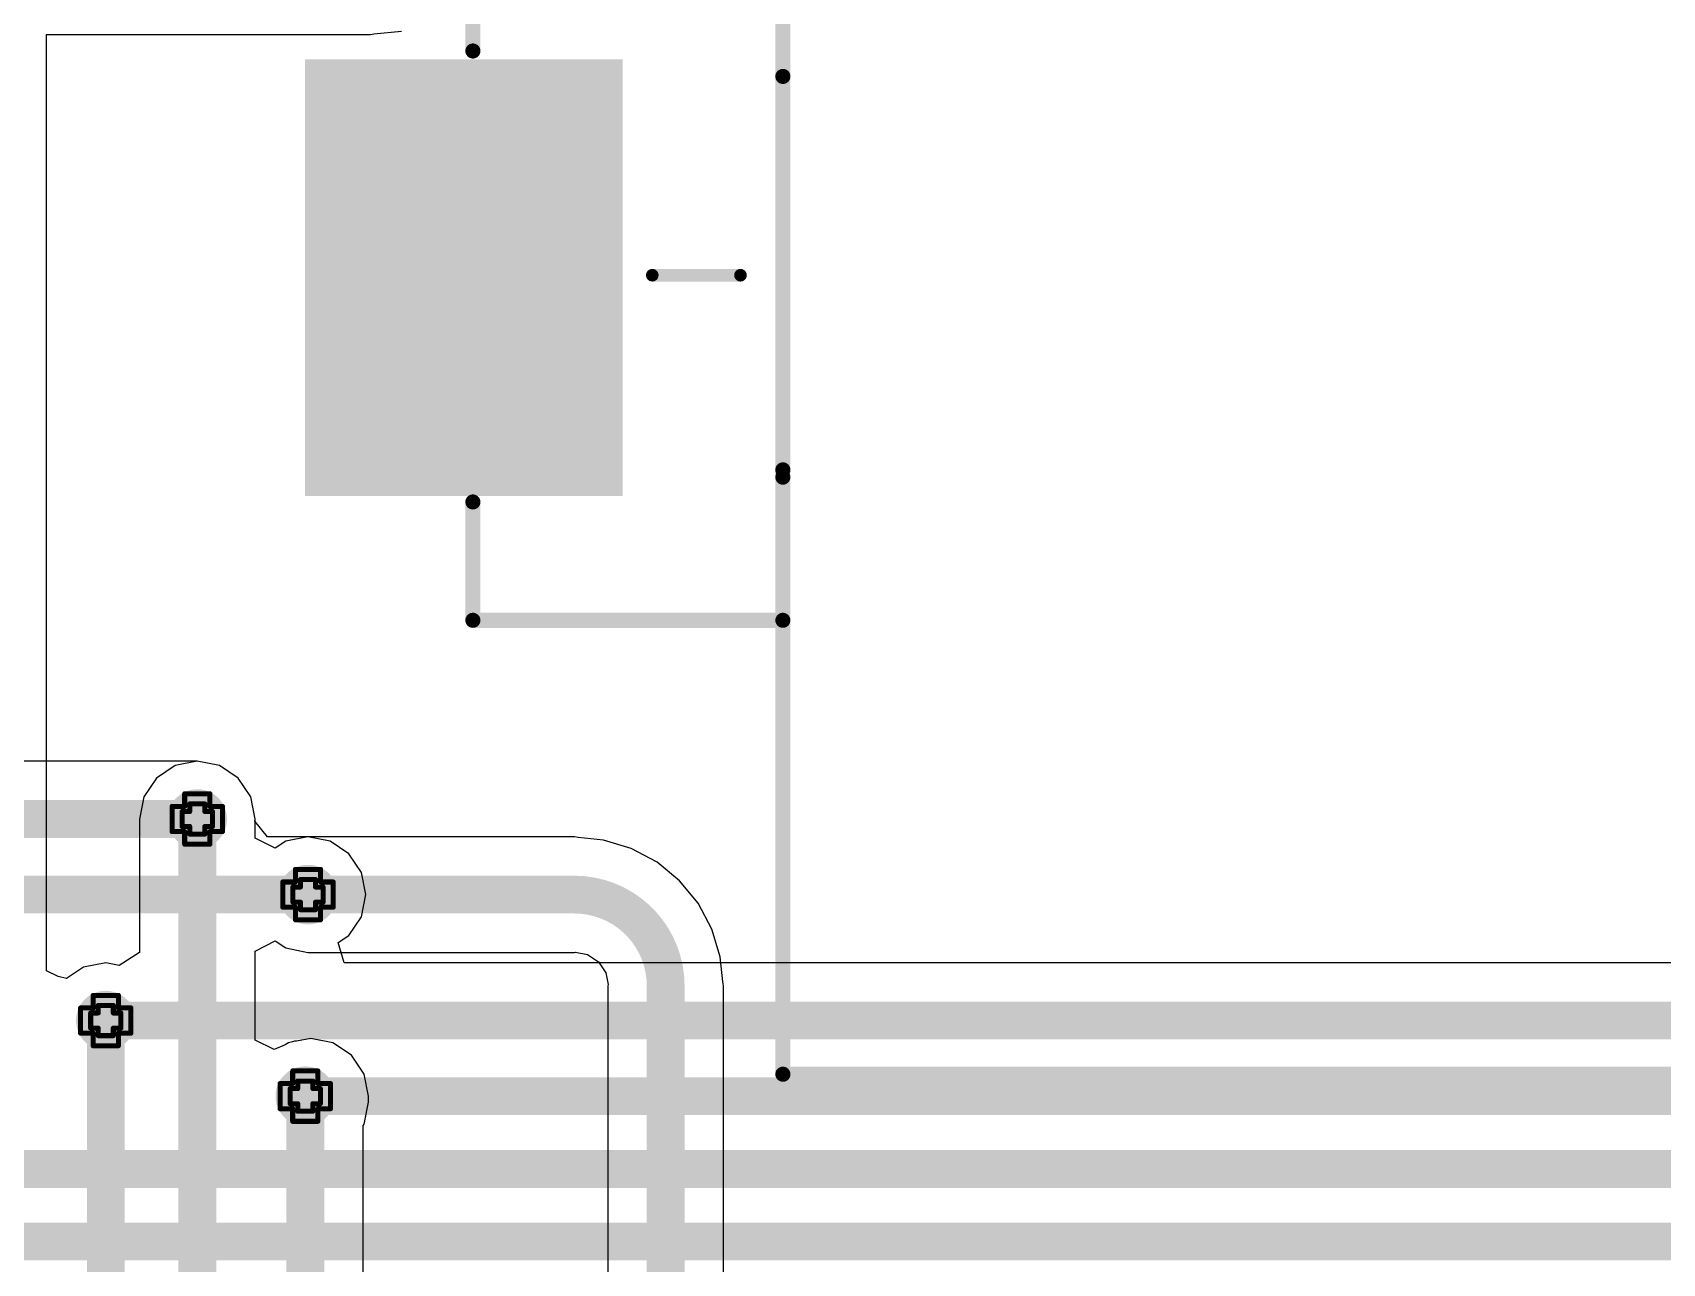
# Model space of a CAD drawing. Header units: inches. Extents: x -3 to 195, y 0 to 199.
# Drawn here: x 1.035 to 1.681, y 2.174 to 2.662 of the extents above; entities that cross this region are included whole.
import ezdxf

# ---------------------------------------------------------------- set-up
doc = ezdxf.new("R2010")
doc.units = ezdxf.units.IN
doc.header["$MEASUREMENT"] = 0
for name, color, linetype in [('Bottom Layer', 5, 'Continuous'), ('Drill Drawing', 1, 'Continuous'), ('Top Layer', 1, 'Continuous'), ('Top Overlay', 2, 'Continuous'), ('Top Paste', 8, 'Continuous'), ('Top Solder', 216, 'Continuous'), ('Via Holes', 16, 'Continuous')]:
    doc.layers.add(name, color=color, linetype=linetype)

# ---------------------------------------------------------------- blocks, each defined once
blk = doc.blocks.new('CR2032_BS_6_1_97')
at = {"layer": 'Top Layer'}
blk.add_hatch(color=1, dxfattribs=at).paths.add_polyline_path([(-0.62992, 0.08268), (-0.51181, 0.08268), (-0.51181, -0.08268), (-0.62992, -0.08268)])
at = {"layer": 'Top Paste'}
blk.add_hatch(color=8, dxfattribs=at).paths.add_polyline_path([(-0.62992, 0.08268), (-0.51181, 0.08268), (-0.51181, -0.08268), (-0.62992, -0.08268)])
at = {"layer": 'Top Solder'}
blk.add_hatch(color=216, dxfattribs=at).paths.add_polyline_path([(-0.63392, 0.08668), (-0.50781, 0.08668), (-0.50781, -0.08668), (-0.63392, -0.08668)])
at = {"layer": 'Top Overlay'}
for points in [[(-0.44431, 0.0799, 0.006, 0.006, 0), (-0.44431, 0.31978, 0.006, 0.006, 0)], [(-0.5673, 0.09, 0.00598, 0.00598, 0), (-0.5673, 0.13962, 0.00598, 0.00598, 0)], [(-0.44431, -0.07916, 0.00598, 0.00598, 0), (-0.44431, 0.0799, 0.00598, 0.00598, 0)], [(-0.49613, 0.001, 0.005, 0.005, 0), (-0.46113, 0.001, 0.005, 0.005, 0)], [(-0.44431, -0.31614, 0.006, 0.006, 0), (-0.44431, -0.07626, 0.006, 0.006, 0)], [(-0.5673, -0.13597, 0.00598, 0.00598, 0), (-0.5673, -0.089, 0.00598, 0.00598, 0)], [(-0.5673, -0.13597, 0.00598, 0.00598, 0), (-0.44432, -0.13597, 0.00598, 0.00598, 0)], [(-0.44431, -0.31614, 0.006, 0.006, 0), (0.43177, -0.31614, 0.006, 0.006, 0)]]:
    blk.add_lwpolyline(points, format="xyseb", dxfattribs=at)
for points in [[(-0.5688, 0.09, 0.00299, 0.00299, 1), (-0.5658, 0.09, 0.00299, 0.00299, 1)], [(-0.44581, 0.0799, 0.003, 0.003, 1), (-0.44281, 0.0799, 0.003, 0.003, 1)], [(-0.44581, 0.0799, 0.00299, 0.00299, 1), (-0.44282, 0.0799, 0.00299, 0.00299, 1)], [(-0.49738, 0.001, 0.0025, 0.0025, 1), (-0.49488, 0.001, 0.0025, 0.0025, 1)], [(-0.46238, 0.001, 0.0025, 0.0025, 1), (-0.45988, 0.001, 0.0025, 0.0025, 1)], [(-0.44581, -0.07626, 0.003, 0.003, 1), (-0.44281, -0.07626, 0.003, 0.003, 1)], [(-0.44581, -0.07916, 0.00299, 0.00299, 1), (-0.44282, -0.07916, 0.00299, 0.00299, 1)], [(-0.5688, -0.089, 0.00299, 0.00299, 1), (-0.5658, -0.089, 0.00299, 0.00299, 1)], [(-0.5688, -0.13597, 0.00299, 0.00299, 1), (-0.5658, -0.13597, 0.00299, 0.00299, 1)], [(-0.5688, -0.13597, 0.00299, 0.00299, 1), (-0.5658, -0.13597, 0.00299, 0.00299, 1)], [(-0.44581, -0.13597, 0.00299, 0.00299, 1), (-0.44282, -0.13597, 0.00299, 0.00299, 1)], [(-0.44581, -0.31614, 0.003, 0.003, 1), (-0.44281, -0.31614, 0.003, 0.003, 1)], [(-0.44581, -0.31614, 0.003, 0.003, 1), (-0.44281, -0.31614, 0.003, 0.003, 1)]]:
    blk.add_lwpolyline(points, format="xyseb", close=True, dxfattribs=at)

msp = doc.modelspace()

# ---------------------------------------------------------------- hatches: boundary and pattern name
at = {"layer": 'Bottom Layer'}
h = msp.add_hatch(color=5, dxfattribs=at)
edge = h.paths.add_edge_path()
edge.add_arc((1.1, 2.35), 0.01181, 0, 360)
h = msp.add_hatch(color=5, dxfattribs=at)
edge = h.paths.add_edge_path()
edge.add_arc((1.14392, 2.32), 0.01181, 0, 360)
h = msp.add_hatch(color=5, dxfattribs=at)
edge = h.paths.add_edge_path()
edge.add_arc((1.06369, 2.27), 0.01181, 0, 360)
h = msp.add_hatch(color=5, dxfattribs=at)
edge = h.paths.add_edge_path()
edge.add_arc((1.14285, 2.24), 0.01181, 0, 360)
at = {"layer": 'Top Layer'}
h = msp.add_hatch(color=1, dxfattribs=at)
edge = h.paths.add_edge_path()
edge.add_arc((1.1, 2.35), 0.01181, 0, 360)
h = msp.add_hatch(color=1, dxfattribs=at)
edge = h.paths.add_edge_path()
edge.add_arc((1.14392, 2.32), 0.01181, 0, 360)
h = msp.add_hatch(color=1, dxfattribs=at)
edge = h.paths.add_edge_path()
edge.add_arc((1.06369, 2.27), 0.01181, 0, 360)
h = msp.add_hatch(color=1, dxfattribs=at)
edge = h.paths.add_edge_path()
edge.add_arc((1.14285, 2.24), 0.01181, 0, 360)
at = {"layer": 'Via Holes'}
h = msp.add_hatch(color=7, dxfattribs=at)
edge = h.paths.add_edge_path()
edge.add_arc((1.1, 2.35), 0.00591, 0, 360)
h = msp.add_hatch(color=7, dxfattribs=at)
edge = h.paths.add_edge_path()
edge.add_arc((1.14392, 2.32), 0.00591, 0, 360)
h = msp.add_hatch(color=7, dxfattribs=at)
edge = h.paths.add_edge_path()
edge.add_arc((1.06369, 2.27), 0.00591, 0, 360)
h = msp.add_hatch(color=7, dxfattribs=at)
edge = h.paths.add_edge_path()
edge.add_arc((1.14285, 2.24), 0.00591, 0, 360)

# ---------------------------------------------------------------- linework, layer by layer
at = {"layer": 'Bottom Layer'}
for p, q in [((1.1, 2.37294), (0.84377, 2.37294)), ((1.10878, 2.37119), (1.1, 2.37294)), ((1.11622, 2.36622), (1.10878, 2.37119)), ((1.12119, 2.35878), (1.11622, 2.36622)), ((1.12294, 2.35), (1.12119, 2.35878)), ((1.12277, 2.34912), (1.12294, 2.35)), ((1.12784, 2.34294), (1.12277, 2.34912)), ((1.14392, 2.34294), (1.12784, 2.34294)), ((1.1527, 2.34119), (1.14392, 2.34294)), ((1.16014, 2.33622), (1.1527, 2.34119)), ((1.16512, 2.32878), (1.16014, 2.33622)), ((1.16686, 2.32), (1.16512, 2.32878)), ((1.16512, 2.31122), (1.16686, 2.32)), ((1.16014, 2.30378), (1.16512, 2.31122)), ((1.1559, 2.30094), (1.16014, 2.30378)), ((1.15833, 2.29294), (1.1559, 2.30094)), ((2.03034, 2.29294), (1.15833, 2.29294))]:
    msp.add_line(p, q, dxfattribs=at)
for points in [[(0.84061, 2.35, 0.015, 0.015, 0), (1.1, 2.35, 0.015, 0.015, 0)], [(0.80513, 2.32, 0.015, 0.015, 0), (1.14392, 2.32, 0.015, 0.015, 0)], [(1.06369, 2.27, 0.015, 0.015, 0), (2.03034, 2.27, 0.015, 0.015, 0)], [(1.145, 2.24, 0.015, 0.015, 0), (2.32165, 2.24, 0.015, 0.015, 0)], [(0.86849, 2.2111, 0.015, 0.015, 0), (2.42746, 2.2111, 0.015, 0.015, 0)], [(0.82805, 2.18227, 0.015, 0.015, 0), (2.47282, 2.18227, 0.015, 0.015, 0)]]:
    msp.add_lwpolyline(points, format="xyseb", dxfattribs=at)
for points in [[(1.09625, 2.35, 0.0075, 0.0075, 1), (1.10375, 2.35, 0.0075, 0.0075, 1)], [(1.14017, 2.32, 0.0075, 0.0075, 1), (1.14767, 2.32, 0.0075, 0.0075, 1)], [(1.05994, 2.27, 0.0075, 0.0075, 1), (1.06744, 2.27, 0.0075, 0.0075, 1)], [(1.14125, 2.24, 0.0075, 0.0075, 1), (1.14875, 2.24, 0.0075, 0.0075, 1)]]:
    msp.add_lwpolyline(points, format="xyseb", close=True, dxfattribs=at)
at = {"layer": 'Drill Drawing'}
for points in [[(1.095, 2.355, 0.002, 0.002, 0), (1.095, 2.36, 0.002, 0.002, 0)], [(1.095, 2.36, 0.002, 0.002, 0), (1.105, 2.36, 0.002, 0.002, 0)], [(1.105, 2.355, 0.002, 0.002, 0), (1.105, 2.36, 0.002, 0.002, 0)], [(1.09, 2.345, 0.002, 0.002, 0), (1.09, 2.355, 0.002, 0.002, 0)], [(1.09, 2.355, 0.002, 0.002, 0), (1.095, 2.355, 0.002, 0.002, 0)], [(1.094, 2.347, 0.002, 0.002, 0), (1.094, 2.353, 0.002, 0.002, 0)], [(1.094, 2.353, 0.002, 0.002, 0), (1.097, 2.353, 0.002, 0.002, 0)], [(1.097, 2.353, 0.002, 0.002, 0), (1.097, 2.356, 0.002, 0.002, 0)], [(1.097, 2.356, 0.002, 0.002, 0), (1.103, 2.356, 0.002, 0.002, 0)], [(1.103, 2.353, 0.002, 0.002, 0), (1.103, 2.356, 0.002, 0.002, 0)], [(1.103, 2.353, 0.002, 0.002, 0), (1.106, 2.353, 0.002, 0.002, 0)], [(1.105, 2.355, 0.002, 0.002, 0), (1.11, 2.355, 0.002, 0.002, 0)], [(1.106, 2.347, 0.002, 0.002, 0), (1.106, 2.353, 0.002, 0.002, 0)], [(1.11, 2.345, 0.002, 0.002, 0), (1.11, 2.355, 0.002, 0.002, 0)], [(1.094, 2.347, 0.002, 0.002, 0), (1.097, 2.347, 0.002, 0.002, 0)], [(1.097, 2.344, 0.002, 0.002, 0), (1.097, 2.347, 0.002, 0.002, 0)], [(1.103, 2.347, 0.002, 0.002, 0), (1.106, 2.347, 0.002, 0.002, 0)], [(1.103, 2.344, 0.002, 0.002, 0), (1.103, 2.347, 0.002, 0.002, 0)], [(1.09, 2.345, 0.002, 0.002, 0), (1.095, 2.345, 0.002, 0.002, 0)], [(1.095, 2.34, 0.002, 0.002, 0), (1.095, 2.345, 0.002, 0.002, 0)], [(1.095, 2.34, 0.002, 0.002, 0), (1.105, 2.34, 0.002, 0.002, 0)], [(1.097, 2.344, 0.002, 0.002, 0), (1.103, 2.344, 0.002, 0.002, 0)], [(1.105, 2.345, 0.002, 0.002, 0), (1.11, 2.345, 0.002, 0.002, 0)], [(1.105, 2.34, 0.002, 0.002, 0), (1.105, 2.345, 0.002, 0.002, 0)], [(1.13892, 2.325, 0.002, 0.002, 0), (1.13892, 2.33, 0.002, 0.002, 0)], [(1.13892, 2.33, 0.002, 0.002, 0), (1.14892, 2.33, 0.002, 0.002, 0)], [(1.14892, 2.325, 0.002, 0.002, 0), (1.14892, 2.33, 0.002, 0.002, 0)], [(1.13392, 2.315, 0.002, 0.002, 0), (1.13392, 2.325, 0.002, 0.002, 0)], [(1.13392, 2.325, 0.002, 0.002, 0), (1.13892, 2.325, 0.002, 0.002, 0)], [(1.13792, 2.317, 0.002, 0.002, 0), (1.13792, 2.323, 0.002, 0.002, 0)], [(1.13792, 2.323, 0.002, 0.002, 0), (1.14092, 2.323, 0.002, 0.002, 0)], [(1.14092, 2.323, 0.002, 0.002, 0), (1.14092, 2.326, 0.002, 0.002, 0)], [(1.14092, 2.326, 0.002, 0.002, 0), (1.14692, 2.326, 0.002, 0.002, 0)], [(1.14692, 2.323, 0.002, 0.002, 0), (1.14692, 2.326, 0.002, 0.002, 0)], [(1.14692, 2.323, 0.002, 0.002, 0), (1.14992, 2.323, 0.002, 0.002, 0)], [(1.14892, 2.325, 0.002, 0.002, 0), (1.15392, 2.325, 0.002, 0.002, 0)], [(1.14992, 2.317, 0.002, 0.002, 0), (1.14992, 2.323, 0.002, 0.002, 0)], [(1.15392, 2.315, 0.002, 0.002, 0), (1.15392, 2.325, 0.002, 0.002, 0)], [(1.13392, 2.315, 0.002, 0.002, 0), (1.13892, 2.315, 0.002, 0.002, 0)], [(1.13792, 2.317, 0.002, 0.002, 0), (1.14092, 2.317, 0.002, 0.002, 0)], [(1.13892, 2.31, 0.002, 0.002, 0), (1.13892, 2.315, 0.002, 0.002, 0)], [(1.14092, 2.314, 0.002, 0.002, 0), (1.14092, 2.317, 0.002, 0.002, 0)], [(1.14692, 2.317, 0.002, 0.002, 0), (1.14992, 2.317, 0.002, 0.002, 0)], [(1.14692, 2.314, 0.002, 0.002, 0), (1.14692, 2.317, 0.002, 0.002, 0)], [(1.14892, 2.315, 0.002, 0.002, 0), (1.15392, 2.315, 0.002, 0.002, 0)], [(1.14892, 2.31, 0.002, 0.002, 0), (1.14892, 2.315, 0.002, 0.002, 0)], [(1.13892, 2.31, 0.002, 0.002, 0), (1.14892, 2.31, 0.002, 0.002, 0)], [(1.14092, 2.314, 0.002, 0.002, 0), (1.14692, 2.314, 0.002, 0.002, 0)], [(1.05869, 2.275, 0.002, 0.002, 0), (1.05869, 2.28, 0.002, 0.002, 0)], [(1.05869, 2.28, 0.002, 0.002, 0), (1.06869, 2.28, 0.002, 0.002, 0)], [(1.06069, 2.273, 0.002, 0.002, 0), (1.06069, 2.276, 0.002, 0.002, 0)], [(1.06069, 2.276, 0.002, 0.002, 0), (1.06669, 2.276, 0.002, 0.002, 0)], [(1.06669, 2.273, 0.002, 0.002, 0), (1.06669, 2.276, 0.002, 0.002, 0)], [(1.06869, 2.275, 0.002, 0.002, 0), (1.06869, 2.28, 0.002, 0.002, 0)], [(1.05369, 2.265, 0.002, 0.002, 0), (1.05369, 2.275, 0.002, 0.002, 0)], [(1.05369, 2.275, 0.002, 0.002, 0), (1.05869, 2.275, 0.002, 0.002, 0)], [(1.05769, 2.267, 0.002, 0.002, 0), (1.05769, 2.273, 0.002, 0.002, 0)], [(1.05769, 2.273, 0.002, 0.002, 0), (1.06069, 2.273, 0.002, 0.002, 0)], [(1.06669, 2.273, 0.002, 0.002, 0), (1.06969, 2.273, 0.002, 0.002, 0)], [(1.06869, 2.275, 0.002, 0.002, 0), (1.07369, 2.275, 0.002, 0.002, 0)], [(1.06969, 2.267, 0.002, 0.002, 0), (1.06969, 2.273, 0.002, 0.002, 0)], [(1.07369, 2.265, 0.002, 0.002, 0), (1.07369, 2.275, 0.002, 0.002, 0)], [(1.05369, 2.265, 0.002, 0.002, 0), (1.05869, 2.265, 0.002, 0.002, 0)], [(1.05769, 2.267, 0.002, 0.002, 0), (1.06069, 2.267, 0.002, 0.002, 0)], [(1.05869, 2.26, 0.002, 0.002, 0), (1.05869, 2.265, 0.002, 0.002, 0)], [(1.06069, 2.264, 0.002, 0.002, 0), (1.06069, 2.267, 0.002, 0.002, 0)], [(1.06069, 2.264, 0.002, 0.002, 0), (1.06669, 2.264, 0.002, 0.002, 0)], [(1.06669, 2.267, 0.002, 0.002, 0), (1.06969, 2.267, 0.002, 0.002, 0)], [(1.06669, 2.264, 0.002, 0.002, 0), (1.06669, 2.267, 0.002, 0.002, 0)], [(1.06869, 2.265, 0.002, 0.002, 0), (1.07369, 2.265, 0.002, 0.002, 0)], [(1.06869, 2.26, 0.002, 0.002, 0), (1.06869, 2.265, 0.002, 0.002, 0)], [(1.05869, 2.26, 0.002, 0.002, 0), (1.06869, 2.26, 0.002, 0.002, 0)], [(1.13785, 2.245, 0.002, 0.002, 0), (1.13785, 2.25, 0.002, 0.002, 0)], [(1.13785, 2.25, 0.002, 0.002, 0), (1.14785, 2.25, 0.002, 0.002, 0)], [(1.14785, 2.245, 0.002, 0.002, 0), (1.14785, 2.25, 0.002, 0.002, 0)], [(1.13285, 2.235, 0.002, 0.002, 0), (1.13285, 2.245, 0.002, 0.002, 0)], [(1.13285, 2.245, 0.002, 0.002, 0), (1.13785, 2.245, 0.002, 0.002, 0)], [(1.13685, 2.237, 0.002, 0.002, 0), (1.13685, 2.243, 0.002, 0.002, 0)], [(1.13685, 2.243, 0.002, 0.002, 0), (1.13985, 2.243, 0.002, 0.002, 0)], [(1.13985, 2.243, 0.002, 0.002, 0), (1.13985, 2.246, 0.002, 0.002, 0)], [(1.13985, 2.246, 0.002, 0.002, 0), (1.14585, 2.246, 0.002, 0.002, 0)], [(1.14585, 2.243, 0.002, 0.002, 0), (1.14585, 2.246, 0.002, 0.002, 0)], [(1.14585, 2.243, 0.002, 0.002, 0), (1.14885, 2.243, 0.002, 0.002, 0)], [(1.14785, 2.245, 0.002, 0.002, 0), (1.15285, 2.245, 0.002, 0.002, 0)], [(1.14885, 2.237, 0.002, 0.002, 0), (1.14885, 2.243, 0.002, 0.002, 0)], [(1.15285, 2.235, 0.002, 0.002, 0), (1.15285, 2.245, 0.002, 0.002, 0)], [(1.13685, 2.237, 0.002, 0.002, 0), (1.13985, 2.237, 0.002, 0.002, 0)], [(1.13985, 2.234, 0.002, 0.002, 0), (1.13985, 2.237, 0.002, 0.002, 0)], [(1.14585, 2.237, 0.002, 0.002, 0), (1.14885, 2.237, 0.002, 0.002, 0)], [(1.14585, 2.234, 0.002, 0.002, 0), (1.14585, 2.237, 0.002, 0.002, 0)], [(1.13285, 2.235, 0.002, 0.002, 0), (1.13785, 2.235, 0.002, 0.002, 0)], [(1.13785, 2.23, 0.002, 0.002, 0), (1.13785, 2.235, 0.002, 0.002, 0)], [(1.13785, 2.23, 0.002, 0.002, 0), (1.14785, 2.23, 0.002, 0.002, 0)], [(1.13985, 2.234, 0.002, 0.002, 0), (1.14585, 2.234, 0.002, 0.002, 0)], [(1.14785, 2.235, 0.002, 0.002, 0), (1.15285, 2.235, 0.002, 0.002, 0)], [(1.14785, 2.23, 0.002, 0.002, 0), (1.14785, 2.235, 0.002, 0.002, 0)]]:
    msp.add_lwpolyline(points, format="xyseb", dxfattribs=at)
for points in [[(1.0945, 2.36, 0.001, 0.001, 1), (1.0955, 2.36, 0.001, 0.001, 1)], [(1.0945, 2.36, 0.001, 0.001, 1), (1.0955, 2.36, 0.001, 0.001, 1)], [(1.1045, 2.36, 0.001, 0.001, 1), (1.1055, 2.36, 0.001, 0.001, 1)], [(1.1045, 2.36, 0.001, 0.001, 1), (1.1055, 2.36, 0.001, 0.001, 1)], [(1.0895, 2.355, 0.001, 0.001, 1), (1.0905, 2.355, 0.001, 0.001, 1)], [(1.0895, 2.355, 0.001, 0.001, 1), (1.0905, 2.355, 0.001, 0.001, 1)], [(1.0935, 2.353, 0.001, 0.001, 1), (1.0945, 2.353, 0.001, 0.001, 1)], [(1.0935, 2.353, 0.001, 0.001, 1), (1.0945, 2.353, 0.001, 0.001, 1)], [(1.0945, 2.355, 0.001, 0.001, 1), (1.0955, 2.355, 0.001, 0.001, 1)], [(1.0945, 2.355, 0.001, 0.001, 1), (1.0955, 2.355, 0.001, 0.001, 1)], [(1.0965, 2.356, 0.001, 0.001, 1), (1.0975, 2.356, 0.001, 0.001, 1)], [(1.0965, 2.356, 0.001, 0.001, 1), (1.0975, 2.356, 0.001, 0.001, 1)], [(1.0965, 2.353, 0.001, 0.001, 1), (1.0975, 2.353, 0.001, 0.001, 1)], [(1.0965, 2.353, 0.001, 0.001, 1), (1.0975, 2.353, 0.001, 0.001, 1)], [(1.1025, 2.356, 0.001, 0.001, 1), (1.1035, 2.356, 0.001, 0.001, 1)], [(1.1025, 2.356, 0.001, 0.001, 1), (1.1035, 2.356, 0.001, 0.001, 1)], [(1.1025, 2.353, 0.001, 0.001, 1), (1.1035, 2.353, 0.001, 0.001, 1)], [(1.1025, 2.353, 0.001, 0.001, 1), (1.1035, 2.353, 0.001, 0.001, 1)], [(1.1045, 2.355, 0.001, 0.001, 1), (1.1055, 2.355, 0.001, 0.001, 1)], [(1.1045, 2.355, 0.001, 0.001, 1), (1.1055, 2.355, 0.001, 0.001, 1)], [(1.1055, 2.353, 0.001, 0.001, 1), (1.1065, 2.353, 0.001, 0.001, 1)], [(1.1055, 2.353, 0.001, 0.001, 1), (1.1065, 2.353, 0.001, 0.001, 1)], [(1.1095, 2.355, 0.001, 0.001, 1), (1.1105, 2.355, 0.001, 0.001, 1)], [(1.1095, 2.355, 0.001, 0.001, 1), (1.1105, 2.355, 0.001, 0.001, 1)], [(1.0935, 2.347, 0.001, 0.001, 1), (1.0945, 2.347, 0.001, 0.001, 1)], [(1.0935, 2.347, 0.001, 0.001, 1), (1.0945, 2.347, 0.001, 0.001, 1)], [(1.0965, 2.347, 0.001, 0.001, 1), (1.0975, 2.347, 0.001, 0.001, 1)], [(1.0965, 2.347, 0.001, 0.001, 1), (1.0975, 2.347, 0.001, 0.001, 1)], [(1.1025, 2.347, 0.001, 0.001, 1), (1.1035, 2.347, 0.001, 0.001, 1)], [(1.1025, 2.347, 0.001, 0.001, 1), (1.1035, 2.347, 0.001, 0.001, 1)], [(1.1055, 2.347, 0.001, 0.001, 1), (1.1065, 2.347, 0.001, 0.001, 1)], [(1.1055, 2.347, 0.001, 0.001, 1), (1.1065, 2.347, 0.001, 0.001, 1)], [(1.0895, 2.345, 0.001, 0.001, 1), (1.0905, 2.345, 0.001, 0.001, 1)], [(1.0895, 2.345, 0.001, 0.001, 1), (1.0905, 2.345, 0.001, 0.001, 1)], [(1.0945, 2.345, 0.001, 0.001, 1), (1.0955, 2.345, 0.001, 0.001, 1)], [(1.0945, 2.345, 0.001, 0.001, 1), (1.0955, 2.345, 0.001, 0.001, 1)], [(1.0945, 2.34, 0.001, 0.001, 1), (1.0955, 2.34, 0.001, 0.001, 1)], [(1.0945, 2.34, 0.001, 0.001, 1), (1.0955, 2.34, 0.001, 0.001, 1)], [(1.0965, 2.344, 0.001, 0.001, 1), (1.0975, 2.344, 0.001, 0.001, 1)], [(1.0965, 2.344, 0.001, 0.001, 1), (1.0975, 2.344, 0.001, 0.001, 1)], [(1.1025, 2.344, 0.001, 0.001, 1), (1.1035, 2.344, 0.001, 0.001, 1)], [(1.1025, 2.344, 0.001, 0.001, 1), (1.1035, 2.344, 0.001, 0.001, 1)], [(1.1045, 2.345, 0.001, 0.001, 1), (1.1055, 2.345, 0.001, 0.001, 1)], [(1.1045, 2.345, 0.001, 0.001, 1), (1.1055, 2.345, 0.001, 0.001, 1)], [(1.1045, 2.34, 0.001, 0.001, 1), (1.1055, 2.34, 0.001, 0.001, 1)], [(1.1045, 2.34, 0.001, 0.001, 1), (1.1055, 2.34, 0.001, 0.001, 1)], [(1.1095, 2.345, 0.001, 0.001, 1), (1.1105, 2.345, 0.001, 0.001, 1)], [(1.1095, 2.345, 0.001, 0.001, 1), (1.1105, 2.345, 0.001, 0.001, 1)], [(1.13842, 2.33, 0.001, 0.001, 1), (1.13942, 2.33, 0.001, 0.001, 1)], [(1.13842, 2.33, 0.001, 0.001, 1), (1.13942, 2.33, 0.001, 0.001, 1)], [(1.14842, 2.33, 0.001, 0.001, 1), (1.14942, 2.33, 0.001, 0.001, 1)], [(1.14842, 2.33, 0.001, 0.001, 1), (1.14942, 2.33, 0.001, 0.001, 1)], [(1.13342, 2.325, 0.001, 0.001, 1), (1.13442, 2.325, 0.001, 0.001, 1)], [(1.13342, 2.325, 0.001, 0.001, 1), (1.13442, 2.325, 0.001, 0.001, 1)], [(1.13742, 2.323, 0.001, 0.001, 1), (1.13842, 2.323, 0.001, 0.001, 1)], [(1.13742, 2.323, 0.001, 0.001, 1), (1.13842, 2.323, 0.001, 0.001, 1)], [(1.13842, 2.325, 0.001, 0.001, 1), (1.13942, 2.325, 0.001, 0.001, 1)], [(1.13842, 2.325, 0.001, 0.001, 1), (1.13942, 2.325, 0.001, 0.001, 1)], [(1.14042, 2.326, 0.001, 0.001, 1), (1.14142, 2.326, 0.001, 0.001, 1)], [(1.14042, 2.326, 0.001, 0.001, 1), (1.14142, 2.326, 0.001, 0.001, 1)], [(1.14042, 2.323, 0.001, 0.001, 1), (1.14142, 2.323, 0.001, 0.001, 1)], [(1.14042, 2.323, 0.001, 0.001, 1), (1.14142, 2.323, 0.001, 0.001, 1)], [(1.14642, 2.326, 0.001, 0.001, 1), (1.14742, 2.326, 0.001, 0.001, 1)], [(1.14642, 2.326, 0.001, 0.001, 1), (1.14742, 2.326, 0.001, 0.001, 1)], [(1.14642, 2.323, 0.001, 0.001, 1), (1.14742, 2.323, 0.001, 0.001, 1)], [(1.14642, 2.323, 0.001, 0.001, 1), (1.14742, 2.323, 0.001, 0.001, 1)], [(1.14842, 2.325, 0.001, 0.001, 1), (1.14942, 2.325, 0.001, 0.001, 1)], [(1.14842, 2.325, 0.001, 0.001, 1), (1.14942, 2.325, 0.001, 0.001, 1)], [(1.14942, 2.323, 0.001, 0.001, 1), (1.15042, 2.323, 0.001, 0.001, 1)], [(1.14942, 2.323, 0.001, 0.001, 1), (1.15042, 2.323, 0.001, 0.001, 1)], [(1.15342, 2.325, 0.001, 0.001, 1), (1.15442, 2.325, 0.001, 0.001, 1)], [(1.15342, 2.325, 0.001, 0.001, 1), (1.15442, 2.325, 0.001, 0.001, 1)], [(1.13342, 2.315, 0.001, 0.001, 1), (1.13442, 2.315, 0.001, 0.001, 1)], [(1.13342, 2.315, 0.001, 0.001, 1), (1.13442, 2.315, 0.001, 0.001, 1)], [(1.13742, 2.317, 0.001, 0.001, 1), (1.13842, 2.317, 0.001, 0.001, 1)], [(1.13742, 2.317, 0.001, 0.001, 1), (1.13842, 2.317, 0.001, 0.001, 1)], [(1.13842, 2.315, 0.001, 0.001, 1), (1.13942, 2.315, 0.001, 0.001, 1)], [(1.13842, 2.315, 0.001, 0.001, 1), (1.13942, 2.315, 0.001, 0.001, 1)], [(1.14042, 2.317, 0.001, 0.001, 1), (1.14142, 2.317, 0.001, 0.001, 1)], [(1.14042, 2.317, 0.001, 0.001, 1), (1.14142, 2.317, 0.001, 0.001, 1)], [(1.14642, 2.317, 0.001, 0.001, 1), (1.14742, 2.317, 0.001, 0.001, 1)], [(1.14642, 2.317, 0.001, 0.001, 1), (1.14742, 2.317, 0.001, 0.001, 1)], [(1.14842, 2.315, 0.001, 0.001, 1), (1.14942, 2.315, 0.001, 0.001, 1)], [(1.14842, 2.315, 0.001, 0.001, 1), (1.14942, 2.315, 0.001, 0.001, 1)], [(1.14942, 2.317, 0.001, 0.001, 1), (1.15042, 2.317, 0.001, 0.001, 1)], [(1.14942, 2.317, 0.001, 0.001, 1), (1.15042, 2.317, 0.001, 0.001, 1)], [(1.15342, 2.315, 0.001, 0.001, 1), (1.15442, 2.315, 0.001, 0.001, 1)], [(1.15342, 2.315, 0.001, 0.001, 1), (1.15442, 2.315, 0.001, 0.001, 1)], [(1.13842, 2.31, 0.001, 0.001, 1), (1.13942, 2.31, 0.001, 0.001, 1)], [(1.13842, 2.31, 0.001, 0.001, 1), (1.13942, 2.31, 0.001, 0.001, 1)], [(1.14042, 2.314, 0.001, 0.001, 1), (1.14142, 2.314, 0.001, 0.001, 1)], [(1.14042, 2.314, 0.001, 0.001, 1), (1.14142, 2.314, 0.001, 0.001, 1)], [(1.14642, 2.314, 0.001, 0.001, 1), (1.14742, 2.314, 0.001, 0.001, 1)], [(1.14642, 2.314, 0.001, 0.001, 1), (1.14742, 2.314, 0.001, 0.001, 1)], [(1.14842, 2.31, 0.001, 0.001, 1), (1.14942, 2.31, 0.001, 0.001, 1)], [(1.14842, 2.31, 0.001, 0.001, 1), (1.14942, 2.31, 0.001, 0.001, 1)], [(1.05819, 2.28, 0.001, 0.001, 1), (1.05919, 2.28, 0.001, 0.001, 1)], [(1.05819, 2.28, 0.001, 0.001, 1), (1.05919, 2.28, 0.001, 0.001, 1)], [(1.06019, 2.276, 0.001, 0.001, 1), (1.06119, 2.276, 0.001, 0.001, 1)], [(1.06019, 2.276, 0.001, 0.001, 1), (1.06119, 2.276, 0.001, 0.001, 1)], [(1.06619, 2.276, 0.001, 0.001, 1), (1.06719, 2.276, 0.001, 0.001, 1)], [(1.06619, 2.276, 0.001, 0.001, 1), (1.06719, 2.276, 0.001, 0.001, 1)], [(1.06819, 2.28, 0.001, 0.001, 1), (1.06919, 2.28, 0.001, 0.001, 1)], [(1.06819, 2.28, 0.001, 0.001, 1), (1.06919, 2.28, 0.001, 0.001, 1)], [(1.05319, 2.275, 0.001, 0.001, 1), (1.05419, 2.275, 0.001, 0.001, 1)], [(1.05319, 2.275, 0.001, 0.001, 1), (1.05419, 2.275, 0.001, 0.001, 1)], [(1.05719, 2.273, 0.001, 0.001, 1), (1.05819, 2.273, 0.001, 0.001, 1)], [(1.05719, 2.273, 0.001, 0.001, 1), (1.05819, 2.273, 0.001, 0.001, 1)], [(1.05819, 2.275, 0.001, 0.001, 1), (1.05919, 2.275, 0.001, 0.001, 1)], [(1.05819, 2.275, 0.001, 0.001, 1), (1.05919, 2.275, 0.001, 0.001, 1)], [(1.06019, 2.273, 0.001, 0.001, 1), (1.06119, 2.273, 0.001, 0.001, 1)], [(1.06019, 2.273, 0.001, 0.001, 1), (1.06119, 2.273, 0.001, 0.001, 1)], [(1.06619, 2.273, 0.001, 0.001, 1), (1.06719, 2.273, 0.001, 0.001, 1)], [(1.06619, 2.273, 0.001, 0.001, 1), (1.06719, 2.273, 0.001, 0.001, 1)], [(1.06819, 2.275, 0.001, 0.001, 1), (1.06919, 2.275, 0.001, 0.001, 1)], [(1.06819, 2.275, 0.001, 0.001, 1), (1.06919, 2.275, 0.001, 0.001, 1)], [(1.06919, 2.273, 0.001, 0.001, 1), (1.07019, 2.273, 0.001, 0.001, 1)], [(1.06919, 2.273, 0.001, 0.001, 1), (1.07019, 2.273, 0.001, 0.001, 1)], [(1.07319, 2.275, 0.001, 0.001, 1), (1.07419, 2.275, 0.001, 0.001, 1)], [(1.07319, 2.275, 0.001, 0.001, 1), (1.07419, 2.275, 0.001, 0.001, 1)], [(1.05319, 2.265, 0.001, 0.001, 1), (1.05419, 2.265, 0.001, 0.001, 1)], [(1.05319, 2.265, 0.001, 0.001, 1), (1.05419, 2.265, 0.001, 0.001, 1)], [(1.05719, 2.267, 0.001, 0.001, 1), (1.05819, 2.267, 0.001, 0.001, 1)], [(1.05719, 2.267, 0.001, 0.001, 1), (1.05819, 2.267, 0.001, 0.001, 1)], [(1.05819, 2.265, 0.001, 0.001, 1), (1.05919, 2.265, 0.001, 0.001, 1)], [(1.05819, 2.265, 0.001, 0.001, 1), (1.05919, 2.265, 0.001, 0.001, 1)], [(1.06019, 2.267, 0.001, 0.001, 1), (1.06119, 2.267, 0.001, 0.001, 1)], [(1.06019, 2.267, 0.001, 0.001, 1), (1.06119, 2.267, 0.001, 0.001, 1)], [(1.06019, 2.264, 0.001, 0.001, 1), (1.06119, 2.264, 0.001, 0.001, 1)], [(1.06019, 2.264, 0.001, 0.001, 1), (1.06119, 2.264, 0.001, 0.001, 1)], [(1.06619, 2.267, 0.001, 0.001, 1), (1.06719, 2.267, 0.001, 0.001, 1)], [(1.06619, 2.267, 0.001, 0.001, 1), (1.06719, 2.267, 0.001, 0.001, 1)], [(1.06619, 2.264, 0.001, 0.001, 1), (1.06719, 2.264, 0.001, 0.001, 1)], [(1.06619, 2.264, 0.001, 0.001, 1), (1.06719, 2.264, 0.001, 0.001, 1)], [(1.06819, 2.265, 0.001, 0.001, 1), (1.06919, 2.265, 0.001, 0.001, 1)], [(1.06819, 2.265, 0.001, 0.001, 1), (1.06919, 2.265, 0.001, 0.001, 1)], [(1.06919, 2.267, 0.001, 0.001, 1), (1.07019, 2.267, 0.001, 0.001, 1)], [(1.06919, 2.267, 0.001, 0.001, 1), (1.07019, 2.267, 0.001, 0.001, 1)], [(1.07319, 2.265, 0.001, 0.001, 1), (1.07419, 2.265, 0.001, 0.001, 1)], [(1.07319, 2.265, 0.001, 0.001, 1), (1.07419, 2.265, 0.001, 0.001, 1)], [(1.05819, 2.26, 0.001, 0.001, 1), (1.05919, 2.26, 0.001, 0.001, 1)], [(1.05819, 2.26, 0.001, 0.001, 1), (1.05919, 2.26, 0.001, 0.001, 1)], [(1.06819, 2.26, 0.001, 0.001, 1), (1.06919, 2.26, 0.001, 0.001, 1)], [(1.06819, 2.26, 0.001, 0.001, 1), (1.06919, 2.26, 0.001, 0.001, 1)], [(1.13735, 2.25, 0.001, 0.001, 1), (1.13835, 2.25, 0.001, 0.001, 1)], [(1.13735, 2.25, 0.001, 0.001, 1), (1.13835, 2.25, 0.001, 0.001, 1)], [(1.14735, 2.25, 0.001, 0.001, 1), (1.14835, 2.25, 0.001, 0.001, 1)], [(1.14735, 2.25, 0.001, 0.001, 1), (1.14835, 2.25, 0.001, 0.001, 1)], [(1.13235, 2.245, 0.001, 0.001, 1), (1.13335, 2.245, 0.001, 0.001, 1)], [(1.13235, 2.245, 0.001, 0.001, 1), (1.13335, 2.245, 0.001, 0.001, 1)], [(1.13635, 2.243, 0.001, 0.001, 1), (1.13735, 2.243, 0.001, 0.001, 1)], [(1.13635, 2.243, 0.001, 0.001, 1), (1.13735, 2.243, 0.001, 0.001, 1)], [(1.13735, 2.245, 0.001, 0.001, 1), (1.13835, 2.245, 0.001, 0.001, 1)], [(1.13735, 2.245, 0.001, 0.001, 1), (1.13835, 2.245, 0.001, 0.001, 1)], [(1.13935, 2.246, 0.001, 0.001, 1), (1.14035, 2.246, 0.001, 0.001, 1)], [(1.13935, 2.246, 0.001, 0.001, 1), (1.14035, 2.246, 0.001, 0.001, 1)], [(1.13935, 2.243, 0.001, 0.001, 1), (1.14035, 2.243, 0.001, 0.001, 1)], [(1.13935, 2.243, 0.001, 0.001, 1), (1.14035, 2.243, 0.001, 0.001, 1)], [(1.14535, 2.246, 0.001, 0.001, 1), (1.14635, 2.246, 0.001, 0.001, 1)], [(1.14535, 2.246, 0.001, 0.001, 1), (1.14635, 2.246, 0.001, 0.001, 1)], [(1.14535, 2.243, 0.001, 0.001, 1), (1.14635, 2.243, 0.001, 0.001, 1)], [(1.14535, 2.243, 0.001, 0.001, 1), (1.14635, 2.243, 0.001, 0.001, 1)], [(1.14735, 2.245, 0.001, 0.001, 1), (1.14835, 2.245, 0.001, 0.001, 1)], [(1.14735, 2.245, 0.001, 0.001, 1), (1.14835, 2.245, 0.001, 0.001, 1)], [(1.14835, 2.243, 0.001, 0.001, 1), (1.14935, 2.243, 0.001, 0.001, 1)], [(1.14835, 2.243, 0.001, 0.001, 1), (1.14935, 2.243, 0.001, 0.001, 1)], [(1.15235, 2.245, 0.001, 0.001, 1), (1.15335, 2.245, 0.001, 0.001, 1)], [(1.15235, 2.245, 0.001, 0.001, 1), (1.15335, 2.245, 0.001, 0.001, 1)], [(1.13635, 2.237, 0.001, 0.001, 1), (1.13735, 2.237, 0.001, 0.001, 1)], [(1.13635, 2.237, 0.001, 0.001, 1), (1.13735, 2.237, 0.001, 0.001, 1)], [(1.13935, 2.237, 0.001, 0.001, 1), (1.14035, 2.237, 0.001, 0.001, 1)], [(1.13935, 2.237, 0.001, 0.001, 1), (1.14035, 2.237, 0.001, 0.001, 1)], [(1.14535, 2.237, 0.001, 0.001, 1), (1.14635, 2.237, 0.001, 0.001, 1)], [(1.14535, 2.237, 0.001, 0.001, 1), (1.14635, 2.237, 0.001, 0.001, 1)], [(1.14835, 2.237, 0.001, 0.001, 1), (1.14935, 2.237, 0.001, 0.001, 1)], [(1.14835, 2.237, 0.001, 0.001, 1), (1.14935, 2.237, 0.001, 0.001, 1)], [(1.13235, 2.235, 0.001, 0.001, 1), (1.13335, 2.235, 0.001, 0.001, 1)], [(1.13235, 2.235, 0.001, 0.001, 1), (1.13335, 2.235, 0.001, 0.001, 1)], [(1.13735, 2.235, 0.001, 0.001, 1), (1.13835, 2.235, 0.001, 0.001, 1)], [(1.13735, 2.235, 0.001, 0.001, 1), (1.13835, 2.235, 0.001, 0.001, 1)], [(1.13735, 2.23, 0.001, 0.001, 1), (1.13835, 2.23, 0.001, 0.001, 1)], [(1.13735, 2.23, 0.001, 0.001, 1), (1.13835, 2.23, 0.001, 0.001, 1)], [(1.13935, 2.234, 0.001, 0.001, 1), (1.14035, 2.234, 0.001, 0.001, 1)], [(1.13935, 2.234, 0.001, 0.001, 1), (1.14035, 2.234, 0.001, 0.001, 1)], [(1.14535, 2.234, 0.001, 0.001, 1), (1.14635, 2.234, 0.001, 0.001, 1)], [(1.14535, 2.234, 0.001, 0.001, 1), (1.14635, 2.234, 0.001, 0.001, 1)], [(1.14735, 2.235, 0.001, 0.001, 1), (1.14835, 2.235, 0.001, 0.001, 1)], [(1.14735, 2.235, 0.001, 0.001, 1), (1.14835, 2.235, 0.001, 0.001, 1)], [(1.14735, 2.23, 0.001, 0.001, 1), (1.14835, 2.23, 0.001, 0.001, 1)], [(1.14735, 2.23, 0.001, 0.001, 1), (1.14835, 2.23, 0.001, 0.001, 1)], [(1.15235, 2.235, 0.001, 0.001, 1), (1.15335, 2.235, 0.001, 0.001, 1)], [(1.15235, 2.235, 0.001, 0.001, 1), (1.15335, 2.235, 0.001, 0.001, 1)]]:
    msp.add_lwpolyline(points, format="xyseb", close=True, dxfattribs=at)
at = {"layer": 'Top Layer'}
for p, q in [((1.04016, 2.60163), (1.04016, 2.6614)), ((1.04016, 2.6614), (1.16869, 2.6614)), ((1.16869, 2.6614), (1.17004, 2.66167)), ((1.17004, 2.66167), (1.18107, 2.66276)), ((1.04016, 2.55163), (1.04016, 2.60163)), ((1.04016, 2.50163), (1.04016, 2.55163)), ((1.04016, 2.45163), (1.04016, 2.50163)), ((1.04016, 2.40163), (1.04016, 2.45163)), ((1.04016, 2.35163), (1.04016, 2.40163)), ((1.09122, 2.37119), (1.08378, 2.36622)), ((1.1, 2.37294), (1.09122, 2.37119)), ((1.10878, 2.37119), (1.1, 2.37294)), ((1.11622, 2.36622), (1.10878, 2.37119)), ((1.08378, 2.36622), (1.07881, 2.35878)), ((1.12119, 2.35878), (1.11622, 2.36622)), ((1.07881, 2.35878), (1.07706, 2.35)), ((1.12294, 2.35), (1.12119, 2.35878)), ((1.04016, 2.28968), (1.04016, 2.35163)), ((1.07706, 2.35), (1.07706, 2.29702)), ((1.12294, 2.3424), (1.12294, 2.35)), ((1.13094, 2.33839), (1.12294, 2.3424)), ((1.13514, 2.34119), (1.13094, 2.33839)), ((1.14392, 2.34294), (1.13514, 2.34119)), ((1.2496, 2.34294), (1.14392, 2.34294)), ((1.25116, 2.34263), (1.2496, 2.34294)), ((1.26112, 2.34165), (1.25116, 2.34263)), ((1.27219, 2.33829), (1.26112, 2.34165)), ((1.2824, 2.33284), (1.27219, 2.33829)), ((1.29134, 2.32549), (1.2824, 2.33284)), ((1.29868, 2.31655), (1.29134, 2.32549)), ((1.30414, 2.30634), (1.29868, 2.31655)), ((1.3075, 2.29527), (1.30414, 2.30634)), ((1.07706, 2.29702), (1.06906, 2.29187)), ((1.12294, 2.2976), (1.13094, 2.30161)), ((1.12294, 2.26225), (1.12294, 2.2976)), ((1.13094, 2.30161), (1.13514, 2.29881)), ((1.13514, 2.29881), (1.14392, 2.29706)), ((1.14392, 2.29706), (1.2496, 2.29706)), ((1.2496, 2.29706), (1.2501, 2.29716)), ((1.2501, 2.29716), (1.25477, 2.29623)), ((1.25477, 2.29623), (1.25915, 2.2933)), ((1.04482, 2.28748), (1.04016, 2.28968)), ((1.05491, 2.29119), (1.04816, 2.28668)), ((1.06369, 2.29294), (1.05491, 2.29119)), ((1.06906, 2.29187), (1.06369, 2.29294)), ((1.25915, 2.2933), (1.26208, 2.28892)), ((1.30848, 2.28531), (1.3075, 2.29527)), ((1.04816, 2.28668), (1.04482, 2.28748)), ((1.26208, 2.28892), (1.26301, 2.28425)), ((1.26301, 2.28425), (1.26291, 2.28375)), ((1.26291, 2.28375), (1.26291, 1.87728)), ((1.30879, 2.28375), (1.30848, 2.28531)), ((1.30879, 1.87728), (1.30879, 2.28375)), ((1.13049, 2.25849), (1.12294, 2.26225)), ((1.13492, 2.26032), (1.13049, 2.25849)), ((1.13622, 2.26119), (1.13492, 2.26032)), ((1.13776, 2.2615), (1.13622, 2.26119)), ((1.13851, 2.26181), (1.13776, 2.2615)), ((1.13932, 2.26181), (1.13851, 2.26181)), ((1.145, 2.26294), (1.13932, 2.26181)), ((1.15378, 2.26119), (1.145, 2.26294)), ((1.16122, 2.25622), (1.15378, 2.26119)), ((1.16619, 2.24878), (1.16122, 2.25622)), ((1.16794, 2.24), (1.16619, 2.24878)), ((1.16619, 2.22889), (1.16794, 2.23767)), ((1.16794, 2.23767), (1.16794, 2.24)), ((1.16579, 2.22828), (1.16619, 2.22889)), ((1.16579, 1.84621), (1.16579, 2.22828))]:
    msp.add_line(p, q, dxfattribs=at)
for points in [[(1.1, 1.88734, 0.015, 0.015, 0), (1.1, 2.35, 0.015, 0.015, 0)], [(1.14392, 2.32, 0.015, 0.015, 0), (1.2496, 2.32, 0.015, 0.015, 0)], [(1.2496, 2.32, 0.015, 0.015, -0.414214), (1.28585, 2.28375, 0.015, 0.015, 0)], [(1.28585, 1.84978, 0.015, 0.015, 0), (1.28585, 2.28375, 0.015, 0.015, 0)], [(1.06369, 1.92213, 0.015, 0.015, 0), (1.06369, 2.27, 0.015, 0.015, 0)], [(1.14285, 2.23551, 0.015, 0.015, 0), (1.145, 2.23767, 0.015, 0.015, 0)], [(1.145, 2.23767, 0.015, 0.015, 0), (1.145, 2.24, 0.015, 0.015, 0)], [(1.14285, 1.73637, 0.015, 0.015, 0), (1.14285, 2.23551, 0.015, 0.015, 0)]]:
    msp.add_lwpolyline(points, format="xyseb", dxfattribs=at)
for points in [[(1.09625, 2.35, 0.0075, 0.0075, 1), (1.10375, 2.35, 0.0075, 0.0075, 1)], [(1.14017, 2.32, 0.0075, 0.0075, 1), (1.14767, 2.32, 0.0075, 0.0075, 1)], [(1.24585, 2.32, 0.0075, 0.0075, 1), (1.25335, 2.32, 0.0075, 0.0075, 1)], [(1.24585, 2.32, 0.0075, 0.0075, 1), (1.25335, 2.32, 0.0075, 0.0075, 1)], [(1.2821, 2.28375, 0.0075, 0.0075, 1), (1.2896, 2.28375, 0.0075, 0.0075, 1)], [(1.2821, 2.28375, 0.0075, 0.0075, 1), (1.2896, 2.28375, 0.0075, 0.0075, 1)], [(1.05994, 2.27, 0.0075, 0.0075, 1), (1.06744, 2.27, 0.0075, 0.0075, 1)], [(1.14125, 2.24, 0.0075, 0.0075, 1), (1.14875, 2.24, 0.0075, 0.0075, 1)], [(1.14125, 2.23767, 0.0075, 0.0075, 1), (1.14875, 2.23767, 0.0075, 0.0075, 1)], [(1.14125, 2.23767, 0.0075, 0.0075, 1), (1.14875, 2.23767, 0.0075, 0.0075, 1)], [(1.1391, 2.23551, 0.0075, 0.0075, 1), (1.1466, 2.23551, 0.0075, 0.0075, 1)], [(1.1391, 2.23551, 0.0075, 0.0075, 1), (1.1466, 2.23551, 0.0075, 0.0075, 1)]]:
    msp.add_lwpolyline(points, format="xyseb", close=True, dxfattribs=at)

# ---------------------------------------------------------------- block references
msp.add_blockref('CR2032_BS_6_1_97', (1.77665, 2.56484))

doc.saveas('drawing.dxf')
